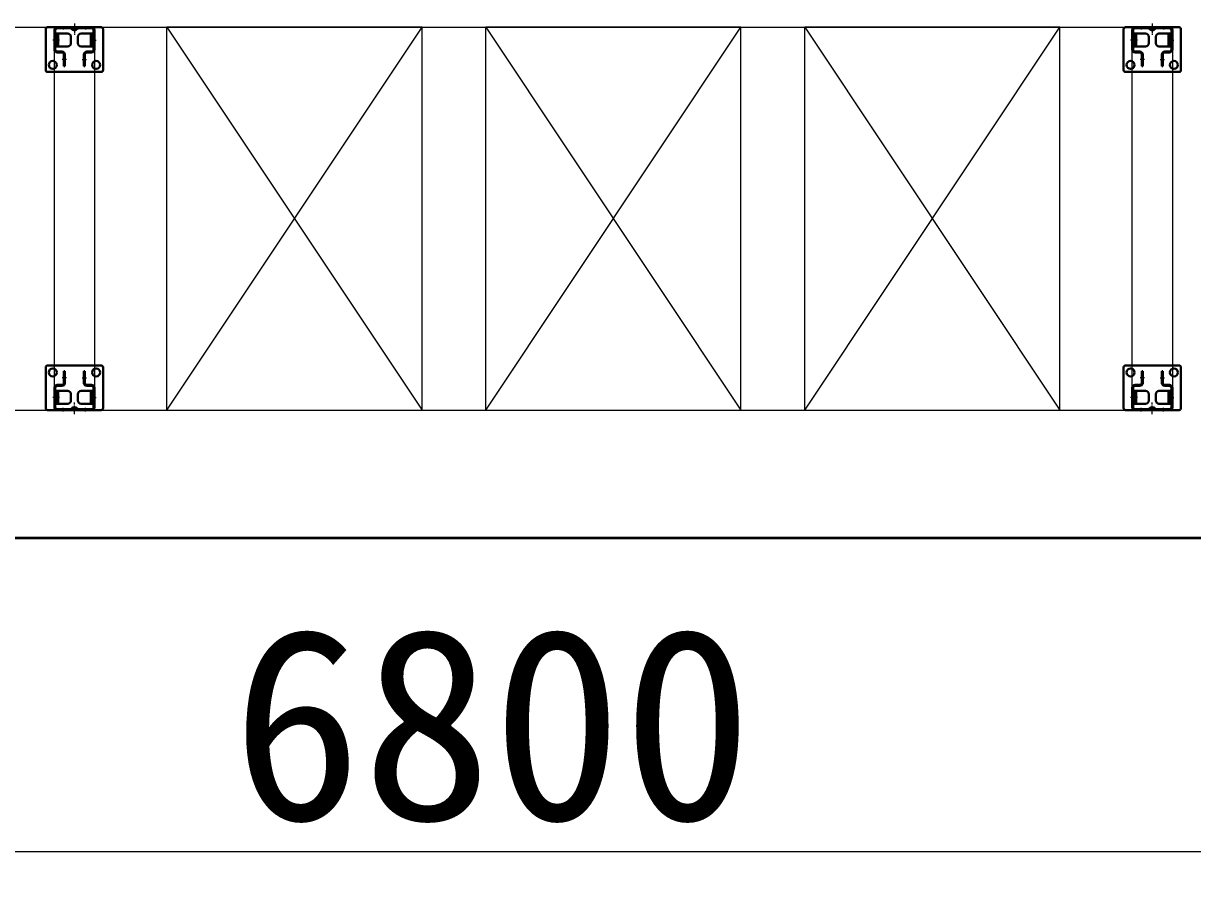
# Model space of a CAD drawing. Header units: millimetres. Extents: x 12881 to 26448, y 40 to 11902.
# Drawn here: x 17479 to 19313, y 6399 to 7747 of the extents above; entities that cross this region are included whole.
import ezdxf

# ---------------------------------------------------------------- set-up
doc = ezdxf.new("R2010")
doc.units = ezdxf.units.MM
for name, pattern in [('AD_LTYPE2 0.15 mm', [16, 13, -1, 1, -1]), ('AD_LTYPE3 0.15 mm', [12, 1, -1, 1, -1, 1, -1, 1, -1, 1, -1, 1, -1]), ('AD_LTYPE4 0 mm', [16, 13, -1, 1, -1])]:
    doc.linetypes.add(name, pattern=pattern)
doc.layers.get('0').update_dxf_attribs({"lineweight": 35})
for name, color, linetype, lineweight in [('ACAD0', 1, 'Continuous', 0), ('ACAD3中心线层', 1, 'AD_LTYPE4 0 mm', 0), ('ACADA-B', 1, 'Continuous', 0), ('ACADA-F', 5, 'Continuous', 0), ('ACADDIM', 150, 'Continuous', 0), ('ACAD中心线', 1, 'AD_LTYPE2 0.15 mm', 15), ('ACAD地板网', 30, 'Continuous', 18), ('ACAD虚线', 2, 'AD_LTYPE3 0.15 mm', 15), ('ACAD轮廓线', 7, 'Continuous', 30), ('EB0', 7, 'Continuous', 35), ('尺寸线层', 3, 'Continuous', 18)]:
    doc.layers.add(name, color=color, linetype=linetype, lineweight=lineweight)
doc.styles.add('标准300', font='')
doc.styles.get('标准300').set_extended_font_data('宋体')
doc.dimstyles.new('标准300', dxfattribs={"dimtxt": 300, "dimasz": 150, "dimexe": 50, "dimexo": 0.8, "dimgap": 50, "dimtad": 1, "dimdec": 0, "dimdsep": 46, "dimtxsty": '标准300', "dimblk": '_CAXARROW', "dimcen": 0, "dimdle": 300, "dimclrd": 256, "dimclre": 256, "dimclrt": 256, "dimazin": 2, "dimtfac": 0.707107, "dimtdec": 0, "dimtix": 1, "dimtmove": 1, "dimatfit": 3, "dimfxl": 1, "dimfrac": 2, "dimtolj": 1, "dimarcsym": 1})

# ---------------------------------------------------------------- blocks, each defined once
blk = doc.blocks.new('*X72')
at = {"layer": '尺寸线层', "linetype": 'Continuous', "transparency": 16777216}
for points in [[(14814.3, 6449.3), (14964.3, 6430.5), (14964.3, 6468)], [(21614.3, 6449.3), (21464.3, 6430.5), (21464.3, 6468)]]:
    blk.add_hatch(color=256, dxfattribs=at).paths.add_polyline_path(points, flags=0)
for p, q in [((14814.3, 6940.5), (14814.3, 6399.3)), ((21614.3, 6940.5), (21614.3, 6399.3)), ((21614.3, 6449.3), (14814.3, 6449.3))]:
    blk.add_line(p, q, dxfattribs=at)
at = {"layer": '尺寸线层', "transparency": 16777216, "insert": (18214.3, 6646.8), "char_height": 300, "width": 1623.333, "attachment_point": 5, "style": '标准300'}
blk.add_mtext('6800', dxfattribs=at)
blk = doc.blocks.new('_CAXARROW')
blk.add_hatch(color=0).paths.add_polyline_path([(0, 0), (-1, 0.125), (-1, -0.125)], flags=0)
blk = doc.blocks.new('*X4')
at = {"layer": 'ACAD3中心线层', "linetype": 'AD_LTYPE4 0 mm', "lineweight": 0}
blk.add_line((283147.4, -25110.4), (283147.4, -25092.3), dxfattribs=at)
at = {"layer": 'ACAD中心线', "color": 8, "linetype": 'AD_LTYPE2 0.15 mm', "lineweight": 15}
for p, q in [((283135.1, -25053.8), (283128.4, -25053.8)), ((283159.7, -25053.8), (283166.4, -25053.8)), ((283120.1, -25084.3), (283113.4, -25084.3)), ((283174.7, -25084.3), (283181.4, -25084.3)), ((283129.9, -25106.2), (283129.9, -25100.8)), ((283164.9, -25106.2), (283164.9, -25100.8))]:
    blk.add_line(p, q, dxfattribs=at)
at = {"layer": 'ACAD虚线', "color": 8, "linetype": 'AD_LTYPE3 0.15 mm', "lineweight": 15}
for p, q in [((283132.4, -25049.3), (283130.9, -25049.3)), ((283132.4, -25058.3), (283130.9, -25058.3)), ((283162.4, -25049.3), (283163.9, -25049.3)), ((283162.4, -25058.3), (283163.9, -25058.3)), ((283117.4, -25077.3), (283115.9, -25077.3)), ((283177.4, -25077.3), (283178.9, -25077.3)), ((283117.4, -25091.3), (283115.9, -25091.3)), ((283177.4, -25091.3), (283178.9, -25091.3)), ((283124.4, -25104.3), (283124.4, -25102.8)), ((283135.4, -25104.3), (283135.4, -25102.8)), ((283159.4, -25104.3), (283159.4, -25102.8)), ((283170.4, -25104.3), (283170.4, -25102.8))]:
    blk.add_line(p, q, dxfattribs=at)
at = {"layer": 'ACAD轮廓线', "color": 8, "linetype": 'Continuous', "lineweight": 30}
for p, q in [((283130.9, -25061.8), (283130.9, -25043.3)), ((283132.4, -25043.3), (283130.9, -25043.3)), ((283132.4, -25061.8), (283132.4, -25043.3)), ((283162.4, -25061.8), (283162.4, -25043.3)), ((283162.4, -25043.3), (283163.9, -25043.3)), ((283163.9, -25061.8), (283163.9, -25043.3)), ((283115.9, -25099.8), (283115.9, -25069.3)), ((283117.4, -25099.8), (283117.4, -25069.3)), ((283127.9, -25064.8), (283120.4, -25064.8)), ((283127.9, -25066.3), (283120.4, -25066.3)), ((283166.9, -25064.8), (283174.4, -25064.8)), ((283166.9, -25066.3), (283174.4, -25066.3)), ((283177.4, -25099.8), (283177.4, -25069.3)), ((283178.9, -25099.8), (283178.9, -25069.3)), ((283140.9, -25102.8), (283120.4, -25102.8)), ((283140.9, -25104.3), (283120.4, -25104.3)), ((283153.9, -25102.8), (283174.4, -25102.8)), ((283153.9, -25104.3), (283174.4, -25104.3))]:
    blk.add_line(p, q, dxfattribs=at)
for centre, radius, start, end in [((283120.4, -25069.3), 4.5, 90, 180), ((283120.4, -25069.3), 3, 90, 180), ((283127.9, -25061.8), 4.5, 270, 360), ((283127.9, -25061.8), 3, 270, 360), ((283166.9, -25061.8), 4.5, 180, 270), ((283166.9, -25061.8), 3, 180, 270), ((283174.4, -25069.3), 4.5, 360, 90), ((283174.4, -25069.3), 3, 360, 90), ((283120.4, -25099.8), 4.5, 180, 270), ((283120.4, -25099.8), 3, 180, 270), ((283140.9, -25099.8), 3, 270, 319.6798), ((283140.9, -25099.8), 4.5, 270, 319.6798), ((283147.4, -25105.3), 5.5, 40.3202, 139.6798), ((283147.4, -25105.3), 4, 40.3202, 139.6798), ((283153.9, -25099.8), 4.5, 220.3202, 270), ((283153.9, -25099.8), 3, 220.3202, 270), ((283174.4, -25099.8), 3, 270, 360), ((283174.4, -25099.8), 4.5, 270, 360)]:
    blk.add_arc(centre, radius, start, end, dxfattribs=at)
blk = doc.blocks.new('*X5')
at = {"layer": 'ACAD中心线', "linetype": 'AD_LTYPE2 0.15 mm', "lineweight": 15}
for p, q in [((-250695.2, 575212.6), (-250702.4, 575212.6)), ((-250647.5, 575212.6), (-250641.5, 575212.6))]:
    blk.add_line(p, q, dxfattribs=at)
at = {"layer": 'ACAD轮廓线', "color": 8, "linetype": 'Continuous', "lineweight": 30}
for p, q in [((-250717, 575259.6), (-250717, 575195.6)), ((-250714, 575262.6), (-250630, 575262.6)), ((-250627, 575259.6), (-250627, 575195.6)), ((-250700.5, 575202.6), (-250700.5, 575222.6)), ((-250682.5, 575222.6), (-250700.5, 575222.6)), ((-250697.5, 575202.6), (-250697.5, 575222.6)), ((-250661.5, 575222.6), (-250643.5, 575222.6)), ((-250659, 575222.6), (-250643.5, 575222.6)), ((-250646.5, 575202.6), (-250646.5, 575222.6)), ((-250643.5, 575202.6), (-250643.5, 575222.6)), ((-250682.5, 575202.6), (-250700.5, 575202.6)), ((-250677.5, 575217.6), (-250677.5, 575207.6)), ((-250666.5, 575217.6), (-250666.5, 575207.6)), ((-250661.5, 575202.6), (-250643.5, 575202.6)), ((-250659, 575202.6), (-250643.5, 575202.6)), ((-250630, 575192.6), (-250714, 575192.6))]:
    blk.add_line(p, q, dxfattribs=at)
for centre in [(-250706, 575251.6), (-250638, 575251.6)]:
    blk.add_circle(centre, 6.25, dxfattribs=at)
for centre, radius, start, end in [((-250714, 575259.6), 3, 90, 180), ((-250630, 575259.6), 3, 0, 90), ((-250682.5, 575217.6), 5, 0, 90), ((-250661.5, 575217.6), 5, 90, 180), ((-250682.5, 575207.6), 5, 270, 0), ((-250661.5, 575207.6), 5, 180, 270), ((-250714, 575195.6), 3, 180, 270), ((-250630, 575195.6), 3, 270, 0)]:
    blk.add_arc(centre, radius, start, end, dxfattribs=at)
blk = doc.blocks.new('*X8')
at = {"layer": 'ACAD3中心线层', "linetype": 'AD_LTYPE4 0 mm', "lineweight": 0}
blk.add_line((283147.4, 25110.4), (283147.4, 25092.3), dxfattribs=at)
at = {"layer": 'ACAD中心线', "color": 8, "linetype": 'AD_LTYPE2 0.15 mm', "lineweight": 15}
for p, q in [((283129.9, 25106.2), (283129.9, 25100.8)), ((283164.9, 25106.2), (283164.9, 25100.8)), ((283120.1, 25084.3), (283113.4, 25084.3)), ((283174.7, 25084.3), (283181.4, 25084.3)), ((283135.1, 25053.8), (283128.4, 25053.8)), ((283159.7, 25053.8), (283166.4, 25053.8))]:
    blk.add_line(p, q, dxfattribs=at)
at = {"layer": 'ACAD虚线', "color": 8, "linetype": 'AD_LTYPE3 0.15 mm', "lineweight": 15}
for p, q in [((283124.4, 25104.3), (283124.4, 25102.8)), ((283135.4, 25104.3), (283135.4, 25102.8)), ((283159.4, 25104.3), (283159.4, 25102.8)), ((283170.4, 25104.3), (283170.4, 25102.8)), ((283117.4, 25091.3), (283115.9, 25091.3)), ((283177.4, 25091.3), (283178.9, 25091.3)), ((283117.4, 25077.3), (283115.9, 25077.3)), ((283177.4, 25077.3), (283178.9, 25077.3)), ((283132.4, 25058.3), (283130.9, 25058.3)), ((283132.4, 25049.3), (283130.9, 25049.3)), ((283162.4, 25058.3), (283163.9, 25058.3)), ((283162.4, 25049.3), (283163.9, 25049.3))]:
    blk.add_line(p, q, dxfattribs=at)
at = {"layer": 'ACAD轮廓线', "color": 8, "linetype": 'Continuous', "lineweight": 30}
for p, q in [((283115.9, 25099.8), (283115.9, 25069.3)), ((283117.4, 25099.8), (283117.4, 25069.3)), ((283140.9, 25104.3), (283120.4, 25104.3)), ((283140.9, 25102.8), (283120.4, 25102.8)), ((283153.9, 25104.3), (283174.4, 25104.3)), ((283153.9, 25102.8), (283174.4, 25102.8)), ((283177.4, 25099.8), (283177.4, 25069.3)), ((283178.9, 25099.8), (283178.9, 25069.3)), ((283127.9, 25066.3), (283120.4, 25066.3)), ((283127.9, 25064.8), (283120.4, 25064.8)), ((283130.9, 25061.8), (283130.9, 25043.3)), ((283132.4, 25061.8), (283132.4, 25043.3)), ((283162.4, 25061.8), (283162.4, 25043.3)), ((283163.9, 25061.8), (283163.9, 25043.3)), ((283166.9, 25066.3), (283174.4, 25066.3)), ((283166.9, 25064.8), (283174.4, 25064.8)), ((283132.4, 25043.3), (283130.9, 25043.3)), ((283162.4, 25043.3), (283163.9, 25043.3))]:
    blk.add_line(p, q, dxfattribs=at)
for centre, radius, start, end in [((283120.4, 25099.8), 4.5, 90, 180), ((283120.4, 25099.8), 3, 90, 180), ((283140.9, 25099.8), 4.5, 40.3202, 90), ((283140.9, 25099.8), 3, 40.3202, 90), ((283147.4, 25105.3), 5.5, 220.3202, 319.6798), ((283147.4, 25105.3), 4, 220.3202, 319.6798), ((283153.9, 25099.8), 4.5, 90, 139.6798), ((283153.9, 25099.8), 3, 90, 139.6798), ((283174.4, 25099.8), 4.5, 0, 90), ((283174.4, 25099.8), 3, 0, 90), ((283120.4, 25069.3), 4.5, 180, 270), ((283120.4, 25069.3), 3, 180, 270), ((283127.9, 25061.8), 4.5, 0, 90), ((283127.9, 25061.8), 3, 0, 90), ((283166.9, 25061.8), 4.5, 90, 180), ((283166.9, 25061.8), 3, 90, 180), ((283174.4, 25069.3), 4.5, 270, 0), ((283174.4, 25069.3), 3, 270, 0)]:
    blk.add_arc(centre, radius, start, end, dxfattribs=at)
blk = doc.blocks.new('*X9')
at = {"layer": 'ACAD中心线', "linetype": 'AD_LTYPE2 0.15 mm', "lineweight": 15}
for p, q in [((-250695.2, -575212.6), (-250702.4, -575212.6)), ((-250647.5, -575212.6), (-250641.5, -575212.6))]:
    blk.add_line(p, q, dxfattribs=at)
at = {"layer": 'ACAD轮廓线', "color": 8, "linetype": 'Continuous', "lineweight": 30}
for p, q in [((-250717, -575259.6), (-250717, -575195.6)), ((-250630, -575192.6), (-250714, -575192.6)), ((-250627, -575259.6), (-250627, -575195.6)), ((-250700.5, -575202.6), (-250700.5, -575222.6)), ((-250682.5, -575202.6), (-250700.5, -575202.6)), ((-250697.5, -575202.6), (-250697.5, -575222.6)), ((-250677.5, -575217.6), (-250677.5, -575207.6)), ((-250666.5, -575217.6), (-250666.5, -575207.6)), ((-250661.5, -575202.6), (-250643.5, -575202.6)), ((-250659, -575202.6), (-250643.5, -575202.6)), ((-250646.5, -575202.6), (-250646.5, -575222.6)), ((-250643.5, -575202.6), (-250643.5, -575222.6)), ((-250682.5, -575222.6), (-250700.5, -575222.6)), ((-250661.5, -575222.6), (-250643.5, -575222.6)), ((-250659, -575222.6), (-250643.5, -575222.6)), ((-250714, -575262.6), (-250630, -575262.6))]:
    blk.add_line(p, q, dxfattribs=at)
for centre in [(-250706, -575251.6), (-250638, -575251.6)]:
    blk.add_circle(centre, 6.25, dxfattribs=at)
for centre, radius, start, end in [((-250714, -575195.6), 3, 90, 180), ((-250630, -575195.6), 3, 0, 90), ((-250682.5, -575207.6), 5, 0, 90), ((-250682.5, -575217.6), 5, 270, 360), ((-250661.5, -575207.6), 5, 90, 180), ((-250661.5, -575217.6), 5, 180, 270), ((-250714, -575259.6), 3, 180, 270), ((-250630, -575259.6), 3, 270, 0)]:
    blk.add_arc(centre, radius, start, end, dxfattribs=at)
blk = doc.blocks.new('*X12')
at = {"layer": 'ACADDIM', "color": 3, "linetype": 'Continuous', "lineweight": 9}
for p, q in [((173, 600), (-227, 600)), ((-227, 0), (-227, 600)), ((-227, 600), (173, 0)), ((-227, 0), (173, 600)), ((173, 0), (173, 600)), ((-227, 0), (173, 0))]:
    blk.add_line(p, q, dxfattribs=at)

msp = doc.modelspace()

# ---------------------------------------------------------------- linework, layer by layer
at = {"layer": 'ACADA-B', "linetype": 'Continuous', "lineweight": 0}
for p, q in [((15900.8, 7741.3), (17559.3, 7741.3)), ((17590.8, 7741.3), (19249.3, 7741.3)), ((15900.8, 7141.3), (17559.3, 7141.3)), ((17590.8, 7141.3), (19249.3, 7141.3))]:
    msp.add_line(p, q, dxfattribs=at)
at = {"layer": 'ACADA-F', "color": 5, "linetype": 'Continuous', "lineweight": 0}
for p, q in [((17527.8, 7741.3), (17590.8, 7741.3)), ((17527.8, 7141.3), (17527.8, 7741.3)), ((17590.8, 7741.3), (17590.8, 7141.3)), ((19217.8, 7741.3), (19280.8, 7741.3)), ((19217.8, 7141.3), (19217.8, 7741.3)), ((19280.8, 7741.3), (19280.8, 7141.3)), ((17590.8, 7141.3), (17527.8, 7141.3)), ((19280.8, 7141.3), (19217.8, 7141.3))]:
    msp.add_line(p, q, dxfattribs=at)
at = {"layer": 'EB0'}
msp.add_line((14814.3, 6941.3), (21614.3, 6941.3), dxfattribs=at)

# ---------------------------------------------------------------- block references
at = {"layer": 'ACAD0', "color": 1, "linetype": 'Continuous', "lineweight": 0}
for name, p in [('*X9', (268231.3, 582933.9)), ('*X9', (269921.3, 582933.9)), ('*X5', (268231.3, -568051.3)), ('*X5', (269921.3, -568051.3))]:
    msp.add_blockref(name, p, dxfattribs=at)
at = {"layer": 'ACAD地板网', "linetype": 'Continuous', "lineweight": 18}
for name, p in [('*X8', (-265588.1, -17363)), ('*X8', (-263898.1, -17363)), ('*X4', (-265588.1, 32245.6)), ('*X4', (-263898.1, 32245.6))]:
    msp.add_blockref(name, p, dxfattribs=at)
at = {"layer": '尺寸线层'}
for p in [(17931.3, 7141.3), (18431.3, 7141.3), (18931.3, 7141.3)]:
    msp.add_blockref('*X12', p, dxfattribs=at)

# ---------------------------------------------------------------- dimensions: what is measured, and where the dimension line sits
dim = msp.add_linear_dim(base=(14814.3, 6449.3), p1=(21614.3, 6941.3), p2=(14814.3, 6941.3), dimstyle='标准300', override={"dimsah": 1, "dimtfill": 1, "dimtzin": 8}, dxfattribs=at)
dim.commit()
dim.dimension.update_dxf_attribs({"geometry": '*X72', "text_midpoint": (18214.3, 6646.8)})

doc.saveas('drawing.dxf')
